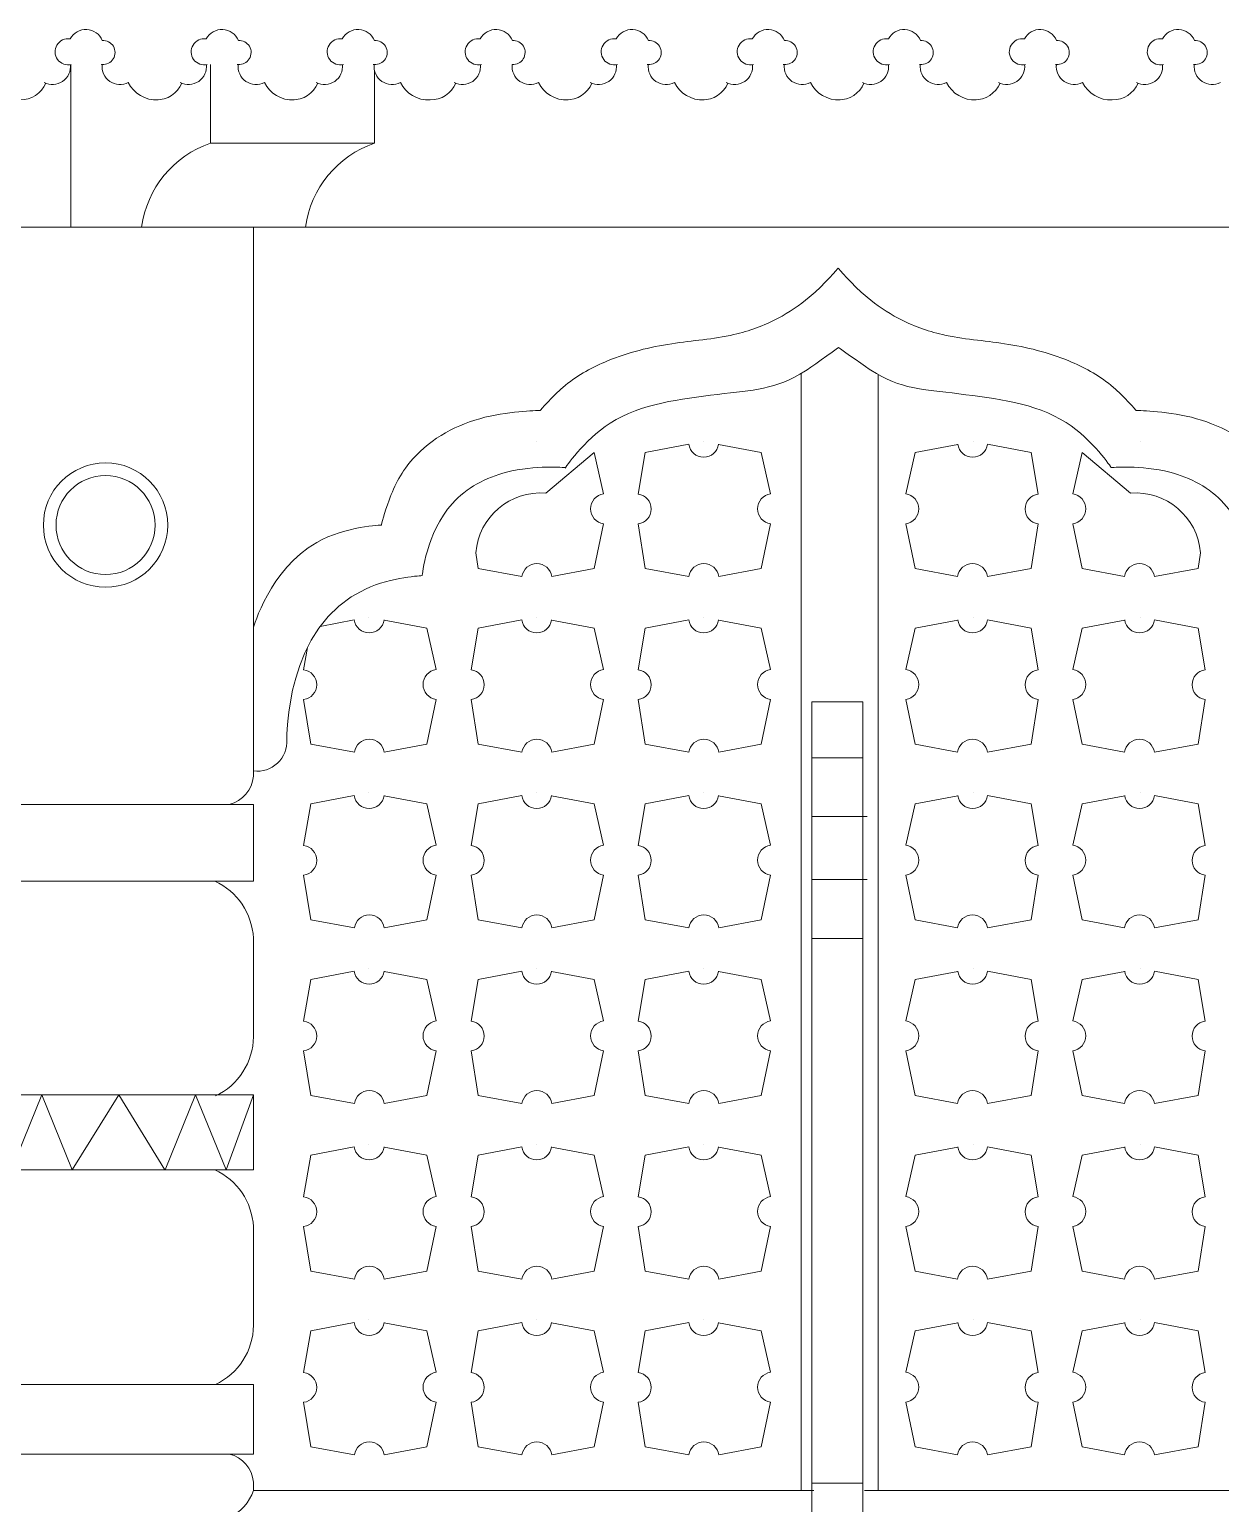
# Model space of a CAD drawing. Header units: millimetres. Extents: x 2399 to 111977, y 1313 to 59551.
# Drawn here: x 94920 to 96438, y 44659 to 46538 of the extents above; entities that cross this region are included whole.
import ezdxf

# ---------------------------------------------------------------- set-up
doc = ezdxf.new("R2010")
doc.units = ezdxf.units.MM
doc.layers.add('main line', color=7, linetype='Continuous', lineweight=13)

msp = doc.modelspace()

# ---------------------------------------------------------------- linework, layer by layer
at = {"layer": 'main line', "color": 7, "linetype": 'Continuous', "lineweight": 13}
for p, q in [((94972.1962, 46286.1347), (94972.1962, 46493.3748)), ((95150.4134, 46393.1526), (95150.4134, 46493.3748)), ((95359.3577, 46393.1526), (95359.3577, 46486.0184)), ((95359.3577, 46393.1526), (95150.4134, 46393.1526)), ((98684.6399, 46286.1347), (93216.1421, 46286.1347)), ((95205.0733, 45586.0381), (95205.0733, 46286.1347)), ((95903.103, 46099.3299), (95903.103, 44675.4817)), ((96001.5766, 46097.9035), (96001.5766, 44675.4817)), ((95565.5247, 46012.8612), (95565.6036, 46012.8461)), ((95704.5112, 45998.6578), (95759.9866, 46009.3257)), ((95778.3718, 46012.8612), (95778.4507, 46012.8461)), ((95797.9463, 46009.1051), (95852.3901, 45998.6578)), ((96102.8357, 46009.1051), (96048.3918, 45998.6578)), ((96122.4102, 46012.8612), (96122.3313, 46012.8461)), ((96196.2708, 45998.6578), (96140.7954, 46009.3257)), ((96335.2572, 46012.8612), (96335.1783, 46012.8461)), ((95577.9232, 45947.0496), (95639.5431, 45998.6578)), ((95639.5431, 45998.6578), (95651.4281, 45945.8652)), ((95704.5112, 45998.6578), (95695.4696, 45945.6453)), ((95852.3901, 45998.6578), (95864.2752, 45945.8652)), ((96048.3918, 45998.6578), (96036.5068, 45945.8652)), ((96196.2708, 45998.6578), (96205.3124, 45945.6453)), ((96261.2389, 45998.6578), (96249.3538, 45945.8652)), ((96322.8588, 45947.0496), (96261.2389, 45998.6578)), ((95651.4281, 45907.8745), (95639.5431, 45850.7789)), ((95695.4696, 45907.6546), (95704.5112, 45850.7789)), ((95864.2752, 45907.8745), (95852.3901, 45850.7789)), ((96036.5068, 45907.8745), (96048.3918, 45850.7789)), ((96205.3124, 45907.6546), (96196.2708, 45850.7789)), ((96249.3538, 45907.8745), (96261.2389, 45850.7789)), ((95488.4823, 45870.7941), (95491.6642, 45850.7789)), ((96412.2997, 45870.7941), (96409.1178, 45850.7789)), ((95491.6642, 45850.7789), (95547.3603, 45840.6103)), ((95585.3411, 45840.5862), (95639.5431, 45850.7789)), ((95704.5112, 45850.7789), (95760.2073, 45840.6103)), ((95798.1882, 45840.5862), (95852.3901, 45850.7789)), ((96102.5938, 45840.5862), (96048.3918, 45850.7789)), ((96196.2708, 45850.7789), (96140.5746, 45840.6103)), ((96315.4409, 45840.5862), (96261.2389, 45850.7789)), ((96409.1178, 45850.7789), (96353.4217, 45840.6103)), ((95290.0576, 45776.9838), (95333.5767, 45785.3526)), ((95351.9619, 45788.8881), (95352.0408, 45788.873)), ((95371.5364, 45785.1319), (95425.9803, 45774.6847)), ((95491.6642, 45774.6847), (95547.1395, 45785.3526)), ((95565.5247, 45788.8881), (95565.6036, 45788.873)), ((95585.0992, 45785.1319), (95639.5431, 45774.6847)), ((95704.5112, 45774.6847), (95759.9866, 45785.3526)), ((95778.3718, 45788.8881), (95778.4507, 45788.873)), ((95797.9463, 45785.1319), (95852.3901, 45774.6847)), ((96102.8357, 45785.1319), (96048.3918, 45774.6847)), ((96122.4102, 45788.8881), (96122.3313, 45788.873)), ((96196.2708, 45774.6847), (96140.7954, 45785.3526)), ((96315.6828, 45785.1319), (96261.2389, 45774.6847)), ((96335.2572, 45788.8881), (96335.1783, 45788.873)), ((96409.1178, 45774.6847), (96353.6425, 45785.3526)), ((95425.9803, 45774.6847), (95437.8653, 45721.8921)), ((95491.6642, 45774.6847), (95482.6225, 45721.6722)), ((95639.5431, 45774.6847), (95651.4281, 45721.8921)), ((95704.5112, 45774.6847), (95695.4696, 45721.6722)), ((95852.3901, 45774.6847), (95864.2752, 45721.8921)), ((96048.3918, 45774.6847), (96036.5068, 45721.8921)), ((96196.2708, 45774.6847), (96205.3124, 45721.6722)), ((96261.2389, 45774.6847), (96249.3538, 45721.8921)), ((96409.1178, 45774.6847), (96418.1594, 45721.6722)), ((95273.9215, 45750.1775), (95269.0597, 45721.6722)), ((95269.0597, 45683.6815), (95278.1014, 45626.8057)), ((95437.8653, 45683.9014), (95425.9803, 45626.8057)), ((95482.6225, 45683.6815), (95491.6642, 45626.8057)), ((95651.4281, 45683.9014), (95639.5431, 45626.8057)), ((95695.4696, 45683.6815), (95704.5112, 45626.8057)), ((95864.2752, 45683.9014), (95852.3901, 45626.8057)), ((95917.0447, 45681.0356), (95981.7426, 45681.0356)), ((95917.0447, 44298.6117), (95917.0447, 45681.0356)), ((95981.7426, 45681.0356), (95981.7426, 44298.6117)), ((96036.5068, 45683.9014), (96048.3918, 45626.8057)), ((96205.3124, 45683.6815), (96196.2708, 45626.8057)), ((96249.3538, 45683.9014), (96261.2389, 45626.8057)), ((96418.1594, 45683.6815), (96409.1178, 45626.8057)), ((95278.1014, 45626.8057), (95333.7975, 45616.6372)), ((95371.7783, 45616.6131), (95425.9803, 45626.8057)), ((95491.6642, 45626.8057), (95547.3603, 45616.6372)), ((95585.3411, 45616.6131), (95639.5431, 45626.8057)), ((95704.5112, 45626.8057), (95760.2073, 45616.6372)), ((95798.1882, 45616.6131), (95852.3901, 45626.8057)), ((96102.5938, 45616.6131), (96048.3918, 45626.8057)), ((96196.2708, 45626.8057), (96140.5746, 45616.6372)), ((96315.4409, 45616.6131), (96261.2389, 45626.8057)), ((96409.1178, 45626.8057), (96353.4217, 45616.6372)), ((95981.7426, 45609.6027), (95917.0447, 45609.6027)), ((95278.1014, 45550.7115), (95333.5767, 45561.3795)), ((95351.9619, 45564.915), (95352.0408, 45564.8998)), ((95371.5364, 45561.1588), (95425.9803, 45550.7115)), ((95491.6642, 45550.7115), (95547.1395, 45561.3795)), ((95565.5247, 45564.915), (95565.6036, 45564.8998)), ((95585.0992, 45561.1588), (95639.5431, 45550.7115)), ((95704.5112, 45550.7115), (95759.9866, 45561.3795)), ((95778.3718, 45564.915), (95778.4507, 45564.8998)), ((95797.9463, 45561.1588), (95852.3901, 45550.7115)), ((96102.8357, 45561.1588), (96048.3918, 45550.7115)), ((96122.4102, 45564.915), (96122.3313, 45564.8998)), ((96196.2708, 45550.7115), (96140.7954, 45561.3795)), ((96315.6828, 45561.1588), (96261.2389, 45550.7115)), ((96335.2572, 45564.915), (96335.1783, 45564.8998)), ((96409.1178, 45550.7115), (96353.6425, 45561.3795)), ((95205.0733, 45550.1337), (94861.6403, 45550.1337)), ((95205.0733, 45452.2186), (95205.0733, 45550.1337)), ((95205.0733, 45452.2186), (95205.0733, 45550.1337)), ((95278.1014, 45550.7115), (95269.0597, 45497.6991)), ((95425.9803, 45550.7115), (95437.8653, 45497.919)), ((95491.6642, 45550.7115), (95482.6225, 45497.6991)), ((95639.5431, 45550.7115), (95651.4281, 45497.919)), ((95704.5112, 45550.7115), (95695.4696, 45497.6991)), ((95852.3901, 45550.7115), (95864.2752, 45497.919)), ((96048.3918, 45550.7115), (96036.5068, 45497.919)), ((96196.2708, 45550.7115), (96205.3124, 45497.6991)), ((96261.2389, 45550.7115), (96249.3538, 45497.919)), ((96409.1178, 45550.7115), (96418.1594, 45497.6991)), ((95987.4175, 45534.62), (95917.0447, 45534.62)), ((95205.0733, 45452.2186), (94861.6403, 45452.2186)), ((95269.0597, 45459.7084), (95278.1014, 45402.8326)), ((95437.8653, 45459.9283), (95425.9803, 45402.8326)), ((95482.6225, 45459.7084), (95491.6642, 45402.8326)), ((95651.4281, 45459.9283), (95639.5431, 45402.8326)), ((95695.4696, 45459.7084), (95704.5112, 45402.8326)), ((95864.2752, 45459.9283), (95852.3901, 45402.8326)), ((95987.4175, 45454.2038), (95917.0447, 45454.2038)), ((96036.5068, 45459.9283), (96048.3918, 45402.8326)), ((96205.3124, 45459.7084), (96196.2708, 45402.8326)), ((96249.3538, 45459.9283), (96261.2389, 45402.8326)), ((96418.1594, 45459.7084), (96409.1178, 45402.8326)), ((95278.1014, 45402.8326), (95333.7975, 45392.664)), ((95371.7783, 45392.64), (95425.9803, 45402.8326)), ((95491.6642, 45402.8326), (95547.3603, 45392.664)), ((95585.3411, 45392.64), (95639.5431, 45402.8326)), ((95704.5112, 45402.8326), (95760.2073, 45392.664)), ((95798.1882, 45392.64), (95852.3901, 45402.8326)), ((96102.5938, 45392.64), (96048.3918, 45402.8326)), ((96196.2708, 45402.8326), (96140.5746, 45392.664)), ((96315.4409, 45392.64), (96261.2389, 45402.8326)), ((96409.1178, 45402.8326), (96353.4217, 45392.664)), ((95205.0733, 45253.8771), (95205.0733, 45379.672)), ((95205.0733, 45253.8771), (95205.0733, 45379.672)), ((95981.7426, 45379.2211), (95917.0447, 45379.2211)), ((95278.1014, 45326.7384), (95333.5767, 45337.4064)), ((95351.9619, 45340.9419), (95352.0408, 45340.9267)), ((95371.5364, 45337.1857), (95425.9803, 45326.7384)), ((95491.6642, 45326.7384), (95547.1395, 45337.4064)), ((95565.5247, 45340.9419), (95565.6036, 45340.9267)), ((95585.0992, 45337.1857), (95639.5431, 45326.7384)), ((95704.5112, 45326.7384), (95759.9866, 45337.4064)), ((95778.3718, 45340.9419), (95778.4507, 45340.9267)), ((95797.9463, 45337.1857), (95852.3901, 45326.7384)), ((96102.8357, 45337.1857), (96048.3918, 45326.7384)), ((96122.4102, 45340.9419), (96122.3313, 45340.9267)), ((96196.2708, 45326.7384), (96140.7954, 45337.4064)), ((96315.6828, 45337.1857), (96261.2389, 45326.7384)), ((96335.2572, 45340.9419), (96335.1783, 45340.9267)), ((96409.1178, 45326.7384), (96353.6425, 45337.4064)), ((95278.1014, 45326.7384), (95269.0597, 45273.7259)), ((95425.9803, 45326.7384), (95437.8653, 45273.9458)), ((95491.6642, 45326.7384), (95482.6225, 45273.7259)), ((95639.5431, 45326.7384), (95651.4281, 45273.9458)), ((95704.5112, 45326.7384), (95695.4696, 45273.7259)), ((95852.3901, 45326.7384), (95864.2752, 45273.9458)), ((96048.3918, 45326.7384), (96036.5068, 45273.9458)), ((96196.2708, 45326.7384), (96205.3124, 45273.7259)), ((96261.2389, 45326.7384), (96249.3538, 45273.9458)), ((96409.1178, 45326.7384), (96418.1594, 45273.7259)), ((95269.0597, 45235.7352), (95278.1014, 45178.8595)), ((95437.8653, 45235.9551), (95425.9803, 45178.8595)), ((95482.6225, 45235.7352), (95491.6642, 45178.8595)), ((95651.4281, 45235.9551), (95639.5431, 45178.8595)), ((95695.4696, 45235.7352), (95704.5112, 45178.8595)), ((95864.2752, 45235.9551), (95852.3901, 45178.8595)), ((96036.5068, 45235.9551), (96048.3918, 45178.8595)), ((96205.3124, 45235.7352), (96196.2708, 45178.8595)), ((96249.3538, 45235.9551), (96261.2389, 45178.8595)), ((96418.1594, 45235.7352), (96409.1178, 45178.8595)), ((95205.0733, 45179.9886), (94861.6403, 45179.9886)), ((94935.3979, 45179.9886), (94896.6279, 45084.3064)), ((94974.1678, 45084.3064), (94935.3979, 45179.9886)), ((95033.3568, 45179.9886), (94974.1678, 45084.3064)), ((95091.9689, 45084.3064), (95033.3568, 45179.9886)), ((95092.5457, 45084.3064), (95131.3157, 45179.9886)), ((95131.3157, 45179.9886), (95170.0857, 45084.3064)), ((95170.0857, 45084.3064), (95205.0733, 45179.9886)), ((95205.0733, 45084.3064), (95205.0733, 45179.9886)), ((95205.0733, 45084.3064), (95205.0733, 45179.9886)), ((95278.1014, 45178.8595), (95333.7975, 45168.6909)), ((95371.7783, 45168.6669), (95425.9803, 45178.8595)), ((95491.6642, 45178.8595), (95547.3603, 45168.6909)), ((95585.3411, 45168.6669), (95639.5431, 45178.8595)), ((95704.5112, 45178.8595), (95760.2073, 45168.6909)), ((95798.1882, 45168.6669), (95852.3901, 45178.8595)), ((96102.5938, 45168.6669), (96048.3918, 45178.8595)), ((96196.2708, 45178.8595), (96140.5746, 45168.6909)), ((96315.4409, 45168.6669), (96261.2389, 45178.8595)), ((96409.1178, 45178.8595), (96353.4217, 45168.6909)), ((95278.1014, 45102.7653), (95333.5767, 45113.4332)), ((95351.9619, 45116.9687), (95352.0408, 45116.9536)), ((95371.5364, 45113.2126), (95425.9803, 45102.7653)), ((95491.6642, 45102.7653), (95547.1395, 45113.4332)), ((95565.5247, 45116.9687), (95565.6036, 45116.9536)), ((95585.0992, 45113.2126), (95639.5431, 45102.7653)), ((95704.5112, 45102.7653), (95759.9866, 45113.4332)), ((95778.3718, 45116.9687), (95778.4507, 45116.9536)), ((95797.9463, 45113.2126), (95852.3901, 45102.7653)), ((96102.8357, 45113.2126), (96048.3918, 45102.7653)), ((96122.4102, 45116.9687), (96122.3313, 45116.9536)), ((96196.2708, 45102.7653), (96140.7954, 45113.4332)), ((96315.6828, 45113.2126), (96261.2389, 45102.7653)), ((96335.2572, 45116.9687), (96335.1783, 45116.9536)), ((96409.1178, 45102.7653), (96353.6425, 45113.4332)), ((95278.1014, 45102.7653), (95269.0597, 45049.7528)), ((95425.9803, 45102.7653), (95437.8653, 45049.9727)), ((95491.6642, 45102.7653), (95482.6225, 45049.7528)), ((95639.5431, 45102.7653), (95651.4281, 45049.9727)), ((95704.5112, 45102.7653), (95695.4696, 45049.7528)), ((95852.3901, 45102.7653), (95864.2752, 45049.9727)), ((96048.3918, 45102.7653), (96036.5068, 45049.9727)), ((96196.2708, 45102.7653), (96205.3124, 45049.7528)), ((96261.2389, 45102.7653), (96249.3538, 45049.9727)), ((96409.1178, 45102.7653), (96418.1594, 45049.7528)), ((95205.0733, 45084.3064), (94861.6403, 45084.3064)), ((95205.0733, 44885.9648), (95205.0733, 45011.7597)), ((95205.0733, 44885.9648), (95205.0733, 45011.7597)), ((95269.0597, 45011.7621), (95278.1014, 44954.8864)), ((95437.8653, 45011.982), (95425.9803, 44954.8864)), ((95482.6225, 45011.7621), (95491.6642, 44954.8864)), ((95651.4281, 45011.982), (95639.5431, 44954.8864)), ((95695.4696, 45011.7621), (95704.5112, 44954.8864)), ((95864.2752, 45011.982), (95852.3901, 44954.8864)), ((96036.5068, 45011.982), (96048.3918, 44954.8864)), ((96205.3124, 45011.7621), (96196.2708, 44954.8864)), ((96249.3538, 45011.982), (96261.2389, 44954.8864)), ((96418.1594, 45011.7621), (96409.1178, 44954.8864)), ((95278.1014, 44954.8864), (95333.7975, 44944.7178)), ((95371.7783, 44944.6937), (95425.9803, 44954.8864)), ((95491.6642, 44954.8864), (95547.3603, 44944.7178)), ((95585.3411, 44944.6937), (95639.5431, 44954.8864)), ((95704.5112, 44954.8864), (95760.2073, 44944.7178)), ((95798.1882, 44944.6937), (95852.3901, 44954.8864)), ((96102.5938, 44944.6937), (96048.3918, 44954.8864)), ((96196.2708, 44954.8864), (96140.5746, 44944.7178)), ((96315.4409, 44944.6937), (96261.2389, 44954.8864)), ((96409.1178, 44954.8864), (96353.4217, 44944.7178)), ((95278.1014, 44878.7922), (95269.0597, 44825.7797)), ((95278.1014, 44878.7922), (95333.5767, 44889.4601)), ((95351.9619, 44892.9956), (95352.0408, 44892.9805)), ((95371.5364, 44889.2395), (95425.9803, 44878.7922)), ((95425.9803, 44878.7922), (95437.8653, 44825.9996)), ((95491.6642, 44878.7922), (95482.6225, 44825.7797)), ((95491.6642, 44878.7922), (95547.1395, 44889.4601)), ((95565.5247, 44892.9956), (95565.6036, 44892.9805)), ((95585.0992, 44889.2395), (95639.5431, 44878.7922)), ((95639.5431, 44878.7922), (95651.4281, 44825.9996)), ((95704.5112, 44878.7922), (95695.4696, 44825.7797)), ((95704.5112, 44878.7922), (95759.9866, 44889.4601)), ((95778.3718, 44892.9956), (95778.4507, 44892.9805)), ((95797.9463, 44889.2395), (95852.3901, 44878.7922)), ((95852.3901, 44878.7922), (95864.2752, 44825.9996)), ((96048.3918, 44878.7922), (96036.5068, 44825.9996)), ((96102.8357, 44889.2395), (96048.3918, 44878.7922)), ((96122.4102, 44892.9956), (96122.3313, 44892.9805)), ((96196.2708, 44878.7922), (96140.7954, 44889.4601)), ((96196.2708, 44878.7922), (96205.3124, 44825.7797)), ((96261.2389, 44878.7922), (96249.3538, 44825.9996)), ((96315.6828, 44889.2395), (96261.2389, 44878.7922)), ((96335.2572, 44892.9956), (96335.1783, 44892.9805)), ((96409.1178, 44878.7922), (96353.6425, 44889.4601)), ((96409.1178, 44878.7922), (96418.1594, 44825.7797)), ((95205.0733, 44810.3942), (94861.6403, 44810.3942)), ((95205.0733, 44721.7209), (95205.0733, 44810.3942)), ((95205.0733, 44721.7209), (95205.0733, 44810.3942)), ((95269.0597, 44787.789), (95278.1014, 44730.9133)), ((95437.8653, 44788.0089), (95425.9803, 44730.9133)), ((95482.6225, 44787.789), (95491.6642, 44730.9133)), ((95651.4281, 44788.0089), (95639.5431, 44730.9133)), ((95695.4696, 44787.789), (95704.5112, 44730.9133)), ((95864.2752, 44788.0089), (95852.3901, 44730.9133)), ((96036.5068, 44788.0089), (96048.3918, 44730.9133)), ((96205.3124, 44787.789), (96196.2708, 44730.9133)), ((96249.3538, 44788.0089), (96261.2389, 44730.9133)), ((96418.1594, 44787.789), (96409.1178, 44730.9133)), ((95278.1014, 44730.9133), (95333.7975, 44720.7447)), ((95371.7783, 44720.7206), (95425.9803, 44730.9133)), ((95491.6642, 44730.9133), (95547.3603, 44720.7447)), ((95585.3411, 44720.7206), (95639.5431, 44730.9133)), ((95704.5112, 44730.9133), (95760.2073, 44720.7447)), ((95798.1882, 44720.7206), (95852.3901, 44730.9133)), ((96102.5938, 44720.7206), (96048.3918, 44730.9133)), ((96196.2708, 44730.9133), (96140.5746, 44720.7447)), ((96315.4409, 44720.7206), (96261.2389, 44730.9133)), ((96409.1178, 44730.9133), (96353.4217, 44720.7447)), ((95205.0733, 44721.7209), (94861.6403, 44721.7209)), ((95205.0733, 44675.4817), (95205.0733, 44685.8165)), ((95919.3861, 44675.4817), (95205.0733, 44675.4817)), ((95981.7426, 44684.5487), (95917.0447, 44684.5487)), ((96695.7087, 44675.4817), (95984.084, 44675.4817))]:
    msp.add_line(p, q, dxfattribs=at)
at = {"layer": 'main line', "color": 7, "linetype": 'Continuous', "lineweight": 13, "flags": 128}
for points in [[(94972.8748, 46493.3748, -1.219803903), (94971.4444, 46526.0567, -0.63216014), (95012.4084, 46524.0585, -1.067465283), (95012.1737, 46493.3748, 0.60309642), (95045.5654, 46470.6086)], [(94972.8748, 46493.3748, -1.219803903), (94971.4444, 46526.0567, -0.63216014), (95012.4084, 46524.0585, -1.067465283), (95012.1737, 46493.3748, 0.60309642), (95045.5654, 46470.6086)], [(94972.8748, 46493.3748, -1.219803903), (94971.4444, 46526.0567, -0.63216014), (95012.4084, 46524.0585, -1.067465283), (95012.1737, 46493.3748, 0.60309642), (95045.5654, 46470.6086)], [(94972.8748, 46493.3748, -1.219803903), (94971.4444, 46526.0567, -0.63216014), (95012.4084, 46524.0585, -1.067465283), (95012.1737, 46493.3748, 0.60309642), (95045.5654, 46470.6086)], [(94972.8748, 46493.3748, -1.219803903), (94971.4444, 46526.0567, -0.63216014), (95012.4084, 46524.0585, -1.067465283), (95012.1737, 46493.3748, 0.60309642), (95045.5654, 46470.6086)], [(94972.8748, 46493.3748, -1.219803903), (94971.4444, 46526.0567, -0.63216014), (95012.4084, 46524.0585, -1.067465283), (95012.1737, 46493.3748, 0.60309642), (95045.5654, 46470.6086)], [(95146.2868, 46493.3748, -1.219803903), (95144.8564, 46526.0567, -0.63216014), (95185.8204, 46524.0585, -1.067465283), (95185.5856, 46493.3748, 0.60309642), (95218.9774, 46470.6086)], [(95146.2868, 46493.3748, -1.219803903), (95144.8564, 46526.0567, -0.63216014), (95185.8204, 46524.0585, -1.067465283), (95185.5856, 46493.3748, 0.60309642), (95218.9774, 46470.6086)], [(95146.2868, 46493.3748, -1.219803903), (95144.8564, 46526.0567, -0.63216014), (95185.8204, 46524.0585, -1.067465283), (95185.5856, 46493.3748, 0.60309642), (95218.9774, 46470.6086)], [(95146.2868, 46493.3748, -1.219803903), (95144.8564, 46526.0567, -0.63216014), (95185.8204, 46524.0585, -1.067465283), (95185.5856, 46493.3748, 0.60309642), (95218.9774, 46470.6086)], [(95146.2868, 46493.3748, -1.219803903), (95144.8564, 46526.0567, -0.63216014), (95185.8204, 46524.0585, -1.067465283), (95185.5856, 46493.3748, 0.60309642), (95218.9774, 46470.6086)], [(95146.2868, 46493.3748, -1.219803903), (95144.8564, 46526.0567, -0.63216014), (95185.8204, 46524.0585, -1.067465283), (95185.5856, 46493.3748, 0.60309642), (95218.9774, 46470.6086)], [(95319.6988, 46493.3748, -1.219803903), (95318.2683, 46526.0567, -0.63216014), (95359.2323, 46524.0585, -1.067465283), (95358.9976, 46493.3748, 0.60309642), (95392.3894, 46470.6086)], [(95319.6988, 46493.3748, -1.219803903), (95318.2683, 46526.0567, -0.63216014), (95359.2323, 46524.0585, -1.067465283), (95358.9976, 46493.3748, 0.60309642), (95392.3894, 46470.6086)], [(95319.6988, 46493.3748, -1.219803903), (95318.2683, 46526.0567, -0.63216014), (95359.2323, 46524.0585, -1.067465283), (95358.9976, 46493.3748, 0.60309642), (95392.3894, 46470.6086)], [(95319.6988, 46493.3748, -1.219803903), (95318.2683, 46526.0567, -0.63216014), (95359.2323, 46524.0585, -1.067465283), (95358.9976, 46493.3748, 0.60309642), (95392.3894, 46470.6086)], [(95319.6988, 46493.3748, -1.219803903), (95318.2683, 46526.0567, -0.63216014), (95359.2323, 46524.0585, -1.067465283), (95358.9976, 46493.3748, 0.60309642), (95392.3894, 46470.6086)], [(95319.6988, 46493.3748, -1.219803903), (95318.2683, 46526.0567, -0.63216014), (95359.2323, 46524.0585, -1.067465283), (95358.9976, 46493.3748, 0.60309642), (95392.3894, 46470.6086)], [(95495.5655, 46493.3748, -1.219803903), (95494.135, 46526.0567, -0.63216014), (95535.099, 46524.0585, -1.067465283), (95534.8643, 46493.3748, 0.60309642), (95568.256, 46470.6086)], [(95495.5655, 46493.3748, -1.219803903), (95494.135, 46526.0567, -0.63216014), (95535.099, 46524.0585, -1.067465283), (95534.8643, 46493.3748, 0.60309642), (95568.256, 46470.6086)], [(95495.5655, 46493.3748, -1.219803903), (95494.135, 46526.0567, -0.63216014), (95535.099, 46524.0585, -1.067465283), (95534.8643, 46493.3748, 0.60309642), (95568.256, 46470.6086)], [(95495.5655, 46493.3748, -1.219803903), (95494.135, 46526.0567, -0.63216014), (95535.099, 46524.0585, -1.067465283), (95534.8643, 46493.3748, 0.60309642), (95568.256, 46470.6086)], [(95495.5655, 46493.3748, -1.219803903), (95494.135, 46526.0567, -0.63216014), (95535.099, 46524.0585, -1.067465283), (95534.8643, 46493.3748, 0.60309642), (95568.256, 46470.6086)], [(95495.5655, 46493.3748, -1.219803903), (95494.135, 46526.0567, -0.63216014), (95535.099, 46524.0585, -1.067465283), (95534.8643, 46493.3748, 0.60309642), (95568.256, 46470.6086)], [(95668.9774, 46493.3748, -1.219803903), (95667.547, 46526.0567, -0.63216014), (95708.511, 46524.0585, -1.067465283), (95708.2762, 46493.3748, 0.60309642), (95741.668, 46470.6086)], [(95668.9774, 46493.3748, -1.219803903), (95667.547, 46526.0567, -0.63216014), (95708.511, 46524.0585, -1.067465283), (95708.2762, 46493.3748, 0.60309642), (95741.668, 46470.6086)], [(95668.9774, 46493.3748, -1.219803903), (95667.547, 46526.0567, -0.63216014), (95708.511, 46524.0585, -1.067465283), (95708.2762, 46493.3748, 0.60309642), (95741.668, 46470.6086)], [(95668.9774, 46493.3748, -1.219803903), (95667.547, 46526.0567, -0.63216014), (95708.511, 46524.0585, -1.067465283), (95708.2762, 46493.3748, 0.60309642), (95741.668, 46470.6086)], [(95668.9774, 46493.3748, -1.219803903), (95667.547, 46526.0567, -0.63216014), (95708.511, 46524.0585, -1.067465283), (95708.2762, 46493.3748, 0.60309642), (95741.668, 46470.6086)], [(95668.9774, 46493.3748, -1.219803903), (95667.547, 46526.0567, -0.63216014), (95708.511, 46524.0585, -1.067465283), (95708.2762, 46493.3748, 0.60309642), (95741.668, 46470.6086)], [(95842.3894, 46493.3748, -1.219803903), (95840.9589, 46526.0567, -0.63216014), (95881.923, 46524.0585, -1.067465283), (95881.6882, 46493.3748, 0.60309642), (95915.08, 46470.6086)], [(95842.3894, 46493.3748, -1.219803903), (95840.9589, 46526.0567, -0.63216014), (95881.923, 46524.0585, -1.067465283), (95881.6882, 46493.3748, 0.60309642), (95915.08, 46470.6086)], [(95842.3894, 46493.3748, -1.219803903), (95840.9589, 46526.0567, -0.63216014), (95881.923, 46524.0585, -1.067465283), (95881.6882, 46493.3748, 0.60309642), (95915.08, 46470.6086)], [(95842.3894, 46493.3748, -1.219803903), (95840.9589, 46526.0567, -0.63216014), (95881.923, 46524.0585, -1.067465283), (95881.6882, 46493.3748, 0.60309642), (95915.08, 46470.6086)], [(95842.3894, 46493.3748, -1.219803903), (95840.9589, 46526.0567, -0.63216014), (95881.923, 46524.0585, -1.067465283), (95881.6882, 46493.3748, 0.60309642), (95915.08, 46470.6086)], [(95842.3894, 46493.3748, -1.219803903), (95840.9589, 46526.0567, -0.63216014), (95881.923, 46524.0585, -1.067465283), (95881.6882, 46493.3748, 0.60309642), (95915.08, 46470.6086)], [(96015.8014, 46493.3748, -1.219803903), (96014.3709, 46526.0567, -0.63216014), (96055.3349, 46524.0585, -1.067465283), (96055.1002, 46493.3748, 0.60309642), (96088.4919, 46470.6086)], [(96015.8014, 46493.3748, -1.219803903), (96014.3709, 46526.0567, -0.63216014), (96055.3349, 46524.0585, -1.067465283), (96055.1002, 46493.3748, 0.60309642), (96088.4919, 46470.6086)], [(96015.8014, 46493.3748, -1.219803903), (96014.3709, 46526.0567, -0.63216014), (96055.3349, 46524.0585, -1.067465283), (96055.1002, 46493.3748, 0.60309642), (96088.4919, 46470.6086)], [(96015.8014, 46493.3748, -1.219803903), (96014.3709, 46526.0567, -0.63216014), (96055.3349, 46524.0585, -1.067465283), (96055.1002, 46493.3748, 0.60309642), (96088.4919, 46470.6086)], [(96015.8014, 46493.3748, -1.219803903), (96014.3709, 46526.0567, -0.63216014), (96055.3349, 46524.0585, -1.067465283), (96055.1002, 46493.3748, 0.60309642), (96088.4919, 46470.6086)], [(96015.8014, 46493.3748, -1.219803903), (96014.3709, 46526.0567, -0.63216014), (96055.3349, 46524.0585, -1.067465283), (96055.1002, 46493.3748, 0.60309642), (96088.4919, 46470.6086)], [(96189.2133, 46493.3748, -1.219803903), (96187.7829, 46526.0567, -0.63216014), (96228.7469, 46524.0585, -1.067465283), (96228.5121, 46493.3748, 0.60309642), (96261.9039, 46470.6086)], [(96189.2133, 46493.3748, -1.219803903), (96187.7829, 46526.0567, -0.63216014), (96228.7469, 46524.0585, -1.067465283), (96228.5121, 46493.3748, 0.60309642), (96261.9039, 46470.6086)], [(96189.2133, 46493.3748, -1.219803903), (96187.7829, 46526.0567, -0.63216014), (96228.7469, 46524.0585, -1.067465283), (96228.5121, 46493.3748, 0.60309642), (96261.9039, 46470.6086)], [(96189.2133, 46493.3748, -1.219803903), (96187.7829, 46526.0567, -0.63216014), (96228.7469, 46524.0585, -1.067465283), (96228.5121, 46493.3748, 0.60309642), (96261.9039, 46470.6086)], [(96189.2133, 46493.3748, -1.219803903), (96187.7829, 46526.0567, -0.63216014), (96228.7469, 46524.0585, -1.067465283), (96228.5121, 46493.3748, 0.60309642), (96261.9039, 46470.6086)], [(96189.2133, 46493.3748, -1.219803903), (96187.7829, 46526.0567, -0.63216014), (96228.7469, 46524.0585, -1.067465283), (96228.5121, 46493.3748, 0.60309642), (96261.9039, 46470.6086)], [(96365.08, 46493.3748, -1.219803903), (96363.6496, 46526.0567, -0.63216014), (96404.6136, 46524.0585, -1.067465283), (96404.3788, 46493.3748, 0.60309642), (96437.7706, 46470.6086)], [(96365.08, 46493.3748, -1.219803903), (96363.6496, 46526.0567, -0.63216014), (96404.6136, 46524.0585, -1.067465283), (96404.3788, 46493.3748, 0.60309642), (96437.7706, 46470.6086)], [(96365.08, 46493.3748, -1.219803903), (96363.6496, 46526.0567, -0.63216014), (96404.6136, 46524.0585, -1.067465283), (96404.3788, 46493.3748, 0.60309642), (96437.7706, 46470.6086)], [(96365.08, 46493.3748, -1.219803903), (96363.6496, 46526.0567, -0.63216014), (96404.6136, 46524.0585, -1.067465283), (96404.3788, 46493.3748, 0.60309642), (96437.7706, 46470.6086)], [(96365.08, 46493.3748, -1.219803903), (96363.6496, 46526.0567, -0.63216014), (96404.6136, 46524.0585, -1.067465283), (96404.3788, 46493.3748, 0.60309642), (96437.7706, 46470.6086)], [(96365.08, 46493.3748, -1.219803903), (96363.6496, 46526.0567, -0.63216014), (96404.6136, 46524.0585, -1.067465283), (96404.3788, 46493.3748, 0.60309642), (96437.7706, 46470.6086)], [(94971.6771, 46493.3748, -0.60309642), (94938.2854, 46470.6086)], [(94971.6771, 46493.3748, -0.60309642), (94938.2854, 46470.6086)], [(94971.6771, 46493.3748, -0.60309642), (94938.2854, 46470.6086)], [(94971.6771, 46493.3748, -0.60309642), (94938.2854, 46470.6086)], [(94971.6771, 46493.3748, -0.60309642), (94938.2854, 46470.6086)], [(94971.6771, 46493.3748, -0.60309642), (94938.2854, 46470.6086)], [(95010.9759, 46493.3748, 0.017938026), (95012.1473, 46493.131)], [(95010.9759, 46493.3748, 0.017938026), (95012.1473, 46493.131)], [(95010.9759, 46493.3748, 0.017938026), (95012.1473, 46493.131)], [(95010.9759, 46493.3748, 0.017938026), (95012.1473, 46493.131)], [(95010.9759, 46493.3748, 0.017938026), (95012.1473, 46493.131)], [(95010.9759, 46493.3748, 0.017938026), (95012.1473, 46493.131)], [(95145.0891, 46493.3748, -0.60309642), (95111.6973, 46470.6086)], [(95145.0891, 46493.3748, -0.60309642), (95111.6973, 46470.6086)], [(95145.0891, 46493.3748, -0.60309642), (95111.6973, 46470.6086)], [(95145.0891, 46493.3748, -0.60309642), (95111.6973, 46470.6086)], [(95145.0891, 46493.3748, -0.60309642), (95111.6973, 46470.6086)], [(95145.0891, 46493.3748, -0.60309642), (95111.6973, 46470.6086)], [(95184.3879, 46493.3748, 0.017938026), (95185.5593, 46493.131)], [(95184.3879, 46493.3748, 0.017938026), (95185.5593, 46493.131)], [(95184.3879, 46493.3748, 0.017938026), (95185.5593, 46493.131)], [(95184.3879, 46493.3748, 0.017938026), (95185.5593, 46493.131)], [(95184.3879, 46493.3748, 0.017938026), (95185.5593, 46493.131)], [(95184.3879, 46493.3748, 0.017938026), (95185.5593, 46493.131)], [(95318.5011, 46493.3748, -0.60309642), (95285.1093, 46470.6086)], [(95318.5011, 46493.3748, -0.60309642), (95285.1093, 46470.6086)], [(95318.5011, 46493.3748, -0.60309642), (95285.1093, 46470.6086)], [(95318.5011, 46493.3748, -0.60309642), (95285.1093, 46470.6086)], [(95318.5011, 46493.3748, -0.60309642), (95285.1093, 46470.6086)], [(95318.5011, 46493.3748, -0.60309642), (95285.1093, 46470.6086)], [(95357.7999, 46493.3748, 0.017938026), (95358.9712, 46493.131)], [(95357.7999, 46493.3748, 0.017938026), (95358.9712, 46493.131)], [(95357.7999, 46493.3748, 0.017938026), (95358.9712, 46493.131)], [(95357.7999, 46493.3748, 0.017938026), (95358.9712, 46493.131)], [(95357.7999, 46493.3748, 0.017938026), (95358.9712, 46493.131)], [(95357.7999, 46493.3748, 0.017938026), (95358.9712, 46493.131)], [(95494.3678, 46493.3748, -0.60309642), (95460.976, 46470.6086)], [(95494.3678, 46493.3748, -0.60309642), (95460.976, 46470.6086)], [(95494.3678, 46493.3748, -0.60309642), (95460.976, 46470.6086)], [(95494.3678, 46493.3748, -0.60309642), (95460.976, 46470.6086)], [(95494.3678, 46493.3748, -0.60309642), (95460.976, 46470.6086)], [(95494.3678, 46493.3748, -0.60309642), (95460.976, 46470.6086)], [(95667.7797, 46493.3748, -0.60309642), (95634.388, 46470.6086)], [(95667.7797, 46493.3748, -0.60309642), (95634.388, 46470.6086)], [(95667.7797, 46493.3748, -0.60309642), (95634.388, 46470.6086)], [(95667.7797, 46493.3748, -0.60309642), (95634.388, 46470.6086)], [(95667.7797, 46493.3748, -0.60309642), (95634.388, 46470.6086)], [(95667.7797, 46493.3748, -0.60309642), (95634.388, 46470.6086)], [(95707.0785, 46493.3748, 0.017938026), (95708.2499, 46493.131)], [(95707.0785, 46493.3748, 0.017938026), (95708.2499, 46493.131)], [(95707.0785, 46493.3748, 0.017938026), (95708.2499, 46493.131)], [(95707.0785, 46493.3748, 0.017938026), (95708.2499, 46493.131)], [(95707.0785, 46493.3748, 0.017938026), (95708.2499, 46493.131)], [(95707.0785, 46493.3748, 0.017938026), (95708.2499, 46493.131)], [(95841.1917, 46493.3748, -0.60309642), (95807.7999, 46470.6086)], [(95841.1917, 46493.3748, -0.60309642), (95807.7999, 46470.6086)], [(95841.1917, 46493.3748, -0.60309642), (95807.7999, 46470.6086)], [(95841.1917, 46493.3748, -0.60309642), (95807.7999, 46470.6086)], [(95841.1917, 46493.3748, -0.60309642), (95807.7999, 46470.6086)], [(95841.1917, 46493.3748, -0.60309642), (95807.7999, 46470.6086)], [(95880.4905, 46493.3748, 0.017938026), (95881.6619, 46493.131)], [(95880.4905, 46493.3748, 0.017938026), (95881.6619, 46493.131)], [(95880.4905, 46493.3748, 0.017938026), (95881.6619, 46493.131)], [(95880.4905, 46493.3748, 0.017938026), (95881.6619, 46493.131)], [(95880.4905, 46493.3748, 0.017938026), (95881.6619, 46493.131)], [(95880.4905, 46493.3748, 0.017938026), (95881.6619, 46493.131)], [(96014.6037, 46493.3748, -0.60309642), (95981.2119, 46470.6086)], [(96014.6037, 46493.3748, -0.60309642), (95981.2119, 46470.6086)], [(96014.6037, 46493.3748, -0.60309642), (95981.2119, 46470.6086)], [(96014.6037, 46493.3748, -0.60309642), (95981.2119, 46470.6086)], [(96014.6037, 46493.3748, -0.60309642), (95981.2119, 46470.6086)], [(96014.6037, 46493.3748, -0.60309642), (95981.2119, 46470.6086)], [(96053.9025, 46493.3748, 0.017938026), (96055.0738, 46493.131)], [(96053.9025, 46493.3748, 0.017938026), (96055.0738, 46493.131)], [(96053.9025, 46493.3748, 0.017938026), (96055.0738, 46493.131)], [(96053.9025, 46493.3748, 0.017938026), (96055.0738, 46493.131)], [(96053.9025, 46493.3748, 0.017938026), (96055.0738, 46493.131)], [(96053.9025, 46493.3748, 0.017938026), (96055.0738, 46493.131)], [(96188.0156, 46493.3748, -0.60309642), (96154.6239, 46470.6086)], [(96188.0156, 46493.3748, -0.60309642), (96154.6239, 46470.6086)], [(96188.0156, 46493.3748, -0.60309642), (96154.6239, 46470.6086)], [(96188.0156, 46493.3748, -0.60309642), (96154.6239, 46470.6086)], [(96188.0156, 46493.3748, -0.60309642), (96154.6239, 46470.6086)], [(96188.0156, 46493.3748, -0.60309642), (96154.6239, 46470.6086)], [(96227.3144, 46493.3748, 0.017938026), (96228.4858, 46493.131)], [(96227.3144, 46493.3748, 0.017938026), (96228.4858, 46493.131)], [(96227.3144, 46493.3748, 0.017938026), (96228.4858, 46493.131)], [(96227.3144, 46493.3748, 0.017938026), (96228.4858, 46493.131)], [(96227.3144, 46493.3748, 0.017938026), (96228.4858, 46493.131)], [(96227.3144, 46493.3748, 0.017938026), (96228.4858, 46493.131)], [(96363.8823, 46493.3748, -0.60309642), (96330.4906, 46470.6086)], [(96363.8823, 46493.3748, -0.60309642), (96330.4906, 46470.6086)], [(96363.8823, 46493.3748, -0.60309642), (96330.4906, 46470.6086)], [(96363.8823, 46493.3748, -0.60309642), (96330.4906, 46470.6086)], [(96363.8823, 46493.3748, -0.60309642), (96330.4906, 46470.6086)], [(96363.8823, 46493.3748, -0.60309642), (96330.4906, 46470.6086)], [(96403.1811, 46493.3748, 0.017938026), (96404.3525, 46493.131)], [(96403.1811, 46493.3748, 0.017938026), (96404.3525, 46493.131)], [(96403.1811, 46493.3748, 0.017938026), (96404.3525, 46493.131)], [(96403.1811, 46493.3748, 0.017938026), (96404.3525, 46493.131)], [(96403.1811, 46493.3748, 0.017938026), (96404.3525, 46493.131)], [(96403.1811, 46493.3748, 0.017938026), (96404.3525, 46493.131)], [(94940.3998, 46469.6237, -0.304535594), (94907.6264, 46448.2651)], [(94940.3998, 46469.6237, -0.304535594), (94907.6264, 46448.2651)], [(94940.3998, 46469.6237, -0.304535594), (94907.6264, 46448.2651)], [(94940.3998, 46469.6237, -0.304535594), (94907.6264, 46448.2651)], [(94940.3998, 46469.6237, -0.304535594), (94907.6264, 46448.2651)], [(94940.3998, 46469.6237, -0.304535594), (94907.6264, 46448.2651)], [(95083.4931, 46448.2651, -0.304535594), (95045.5654, 46470.6086)], [(95083.4931, 46448.2651, -0.304535594), (95045.5654, 46470.6086)], [(95083.4931, 46448.2651, -0.304535594), (95045.5654, 46470.6086)], [(95083.4931, 46448.2651, -0.304535594), (95045.5654, 46470.6086)], [(95083.4931, 46448.2651, -0.304535594), (95045.5654, 46470.6086)], [(95083.4931, 46448.2651, -0.304535594), (95045.5654, 46470.6086)], [(95113.8117, 46469.6237, -0.304535594), (95081.0384, 46448.2651)], [(95113.8117, 46469.6237, -0.304535594), (95081.0384, 46448.2651)], [(95113.8117, 46469.6237, -0.304535594), (95081.0384, 46448.2651)], [(95113.8117, 46469.6237, -0.304535594), (95081.0384, 46448.2651)], [(95113.8117, 46469.6237, -0.304535594), (95081.0384, 46448.2651)], [(95113.8117, 46469.6237, -0.304535594), (95081.0384, 46448.2651)], [(95256.9051, 46448.2651, -0.304535594), (95218.9774, 46470.6086)], [(95256.9051, 46448.2651, -0.304535594), (95218.9774, 46470.6086)], [(95256.9051, 46448.2651, -0.304535594), (95218.9774, 46470.6086)], [(95256.9051, 46448.2651, -0.304535594), (95218.9774, 46470.6086)], [(95256.9051, 46448.2651, -0.304535594), (95218.9774, 46470.6086)], [(95256.9051, 46448.2651, -0.304535594), (95218.9774, 46470.6086)], [(95287.2237, 46469.6237, -0.304535594), (95254.4503, 46448.2651)], [(95287.2237, 46469.6237, -0.304535594), (95254.4503, 46448.2651)], [(95287.2237, 46469.6237, -0.304535594), (95254.4503, 46448.2651)], [(95287.2237, 46469.6237, -0.304535594), (95254.4503, 46448.2651)], [(95287.2237, 46469.6237, -0.304535594), (95254.4503, 46448.2651)], [(95287.2237, 46469.6237, -0.304535594), (95254.4503, 46448.2651)], [(95430.317, 46448.2651, -0.304535594), (95392.3894, 46470.6086)], [(95430.317, 46448.2651, -0.304535594), (95392.3894, 46470.6086)], [(95430.317, 46448.2651, -0.304535594), (95392.3894, 46470.6086)], [(95430.317, 46448.2651, -0.304535594), (95392.3894, 46470.6086)], [(95430.317, 46448.2651, -0.304535594), (95392.3894, 46470.6086)], [(95430.317, 46448.2651, -0.304535594), (95392.3894, 46470.6086)], [(95463.0904, 46469.6237, -0.304535594), (95430.317, 46448.2651)], [(95463.0904, 46469.6237, -0.304535594), (95430.317, 46448.2651)], [(95463.0904, 46469.6237, -0.304535594), (95430.317, 46448.2651)], [(95463.0904, 46469.6237, -0.304535594), (95430.317, 46448.2651)], [(95463.0904, 46469.6237, -0.304535594), (95430.317, 46448.2651)], [(95463.0904, 46469.6237, -0.304535594), (95430.317, 46448.2651)], [(95606.1837, 46448.2651, -0.304535594), (95568.256, 46470.6086)], [(95606.1837, 46448.2651, -0.304535594), (95568.256, 46470.6086)], [(95606.1837, 46448.2651, -0.304535594), (95568.256, 46470.6086)], [(95606.1837, 46448.2651, -0.304535594), (95568.256, 46470.6086)], [(95606.1837, 46448.2651, -0.304535594), (95568.256, 46470.6086)], [(95606.1837, 46448.2651, -0.304535594), (95568.256, 46470.6086)], [(95636.5024, 46469.6237, -0.304535594), (95603.729, 46448.2651)], [(95636.5024, 46469.6237, -0.304535594), (95603.729, 46448.2651)], [(95636.5024, 46469.6237, -0.304535594), (95603.729, 46448.2651)], [(95636.5024, 46469.6237, -0.304535594), (95603.729, 46448.2651)], [(95636.5024, 46469.6237, -0.304535594), (95603.729, 46448.2651)], [(95636.5024, 46469.6237, -0.304535594), (95603.729, 46448.2651)], [(95779.5957, 46448.2651, -0.304535594), (95741.668, 46470.6086)], [(95779.5957, 46448.2651, -0.304535594), (95741.668, 46470.6086)], [(95779.5957, 46448.2651, -0.304535594), (95741.668, 46470.6086)], [(95779.5957, 46448.2651, -0.304535594), (95741.668, 46470.6086)], [(95779.5957, 46448.2651, -0.304535594), (95741.668, 46470.6086)], [(95779.5957, 46448.2651, -0.304535594), (95741.668, 46470.6086)], [(95809.9143, 46469.6237, -0.304535594), (95777.141, 46448.2651)], [(95809.9143, 46469.6237, -0.304535594), (95777.141, 46448.2651)], [(95809.9143, 46469.6237, -0.304535594), (95777.141, 46448.2651)], [(95809.9143, 46469.6237, -0.304535594), (95777.141, 46448.2651)], [(95809.9143, 46469.6237, -0.304535594), (95777.141, 46448.2651)], [(95809.9143, 46469.6237, -0.304535594), (95777.141, 46448.2651)], [(95953.0077, 46448.2651, -0.304535594), (95915.08, 46470.6086)], [(95953.0077, 46448.2651, -0.304535594), (95915.08, 46470.6086)], [(95953.0077, 46448.2651, -0.304535594), (95915.08, 46470.6086)], [(95953.0077, 46448.2651, -0.304535594), (95915.08, 46470.6086)], [(95953.0077, 46448.2651, -0.304535594), (95915.08, 46470.6086)], [(95953.0077, 46448.2651, -0.304535594), (95915.08, 46470.6086)], [(95983.3263, 46469.6237, -0.304535594), (95950.5529, 46448.2651)], [(95983.3263, 46469.6237, -0.304535594), (95950.5529, 46448.2651)], [(95983.3263, 46469.6237, -0.304535594), (95950.5529, 46448.2651)], [(95983.3263, 46469.6237, -0.304535594), (95950.5529, 46448.2651)], [(95983.3263, 46469.6237, -0.304535594), (95950.5529, 46448.2651)], [(95983.3263, 46469.6237, -0.304535594), (95950.5529, 46448.2651)], [(96126.4196, 46448.2651, -0.304535594), (96088.4919, 46470.6086)], [(96126.4196, 46448.2651, -0.304535594), (96088.4919, 46470.6086)], [(96126.4196, 46448.2651, -0.304535594), (96088.4919, 46470.6086)], [(96126.4196, 46448.2651, -0.304535594), (96088.4919, 46470.6086)], [(96126.4196, 46448.2651, -0.304535594), (96088.4919, 46470.6086)], [(96126.4196, 46448.2651, -0.304535594), (96088.4919, 46470.6086)], [(96156.7383, 46469.6237, -0.304535594), (96123.9649, 46448.2651)], [(96156.7383, 46469.6237, -0.304535594), (96123.9649, 46448.2651)], [(96156.7383, 46469.6237, -0.304535594), (96123.9649, 46448.2651)], [(96156.7383, 46469.6237, -0.304535594), (96123.9649, 46448.2651)], [(96156.7383, 46469.6237, -0.304535594), (96123.9649, 46448.2651)], [(96156.7383, 46469.6237, -0.304535594), (96123.9649, 46448.2651)], [(96299.8316, 46448.2651, -0.304535594), (96261.9039, 46470.6086)], [(96299.8316, 46448.2651, -0.304535594), (96261.9039, 46470.6086)], [(96299.8316, 46448.2651, -0.304535594), (96261.9039, 46470.6086)], [(96299.8316, 46448.2651, -0.304535594), (96261.9039, 46470.6086)], [(96299.8316, 46448.2651, -0.304535594), (96261.9039, 46470.6086)], [(96299.8316, 46448.2651, -0.304535594), (96261.9039, 46470.6086)], [(96332.605, 46469.6237, -0.304535594), (96299.8316, 46448.2651)], [(96332.605, 46469.6237, -0.304535594), (96299.8316, 46448.2651)], [(96332.605, 46469.6237, -0.304535594), (96299.8316, 46448.2651)], [(96332.605, 46469.6237, -0.304535594), (96299.8316, 46448.2651)], [(96332.605, 46469.6237, -0.304535594), (96299.8316, 46448.2651)], [(96332.605, 46469.6237, -0.304535594), (96299.8316, 46448.2651)]]:
    msp.add_lwpolyline(points, format="xyb", dxfattribs=at)
at = {"layer": 'main line', "color": 7, "linetype": 'Continuous', "lineweight": 13}
for radius in [79.3031, 63.1589]:
    msp.add_circle((95016.5624, 45906.2325), radius, dxfattribs=at)
for centre, radius, start, end in [((95193.289, 46268.2049), 132.0994, 108.9395644, 172.1991711), ((95402.2333, 46268.2049), 132.0994, 108.9395644, 172.1991711), ((95778.9819, 46011.8838), 19.1668, 187.6696103, 352.3303897), ((96121.8, 46011.8838), 19.1668, 187.6696103, 352.3303897), ((95571.6216, 45863.86), 83.428, 85.6681155, 175.2323398), ((95653.9862, 45926.8699), 19.1668, 97.6696103, 262.3303897), ((95692.9116, 45926.65), 19.1668, 277.6696103, 82.3303897), ((95866.8332, 45926.8699), 19.1668, 97.6696103, 262.3303897), ((96033.9488, 45926.8699), 19.1668, 277.6696103, 82.3303897), ((96207.8704, 45926.65), 19.1668, 97.6696103, 262.3303897), ((96246.7958, 45926.8699), 19.1668, 277.6696103, 82.3303897), ((96329.1604, 45863.86), 83.428, 4.7676602, 94.3318845), ((95566.3548, 45837.9621), 19.1668, 7.6696103, 172.3303897), ((95779.2018, 45837.9621), 19.1668, 7.6696103, 172.3303897), ((96121.5801, 45837.9621), 19.1668, 7.6696103, 172.3303897), ((96334.4272, 45837.9621), 19.1668, 7.6696103, 172.3303897), ((95352.5721, 45787.9106), 19.1668, 187.6696103, 352.3303897), ((95566.1349, 45787.9106), 19.1668, 187.6696103, 352.3303897), ((95778.9819, 45787.9106), 19.1668, 187.6696103, 352.3303897), ((96121.8, 45787.9106), 19.1668, 187.6696103, 352.3303897), ((96334.6471, 45787.9106), 19.1668, 187.6696103, 352.3303897), ((95266.5017, 45702.6768), 19.1668, 277.6696103, 82.3303897), ((95440.4234, 45702.8967), 19.1668, 97.6696103, 262.3303897), ((95480.0645, 45702.6768), 19.1668, 277.6696103, 82.3303897), ((95653.9862, 45702.8967), 19.1668, 97.6696103, 262.3303897), ((95692.9116, 45702.6768), 19.1668, 277.6696103, 82.3303897), ((95866.8332, 45702.8967), 19.1668, 97.6696103, 262.3303897), ((96033.9488, 45702.8967), 19.1668, 277.6696103, 82.3303897), ((96207.8704, 45702.6768), 19.1668, 97.6696103, 262.3303897), ((96246.7958, 45702.8967), 19.1668, 277.6696103, 82.3303897), ((96420.7174, 45702.6768), 19.1668, 97.6696103, 262.3303897), ((95209.5866, 45630.5996), 38.2071, 263.2159862, 3.1392096), ((95352.792, 45613.989), 19.1668, 7.6696103, 172.3303897), ((95566.3548, 45613.989), 19.1668, 7.6696103, 172.3303897), ((95779.2018, 45613.989), 19.1668, 7.6696103, 172.3303897), ((96121.5801, 45613.989), 19.1668, 7.6696103, 172.3303897), ((96334.4272, 45613.989), 19.1668, 7.6696103, 172.3303897), ((95164.9379, 45589.3399), 40.271, 283.2046875, 355.2969497), ((95352.5721, 45563.9375), 19.1668, 187.6696103, 352.3303897), ((95566.1349, 45563.9375), 19.1668, 187.6696103, 352.3303897), ((95778.9819, 45563.9375), 19.1668, 187.6696103, 352.3303897), ((96121.8, 45563.9375), 19.1668, 187.6696103, 352.3303897), ((96334.6471, 45563.9375), 19.1668, 187.6696103, 352.3303897), ((95440.4234, 45478.9236), 19.1668, 97.6696103, 262.3303897), ((95653.9862, 45478.9236), 19.1668, 97.6696103, 262.3303897), ((95866.8332, 45478.9236), 19.1668, 97.6696103, 262.3303897), ((96033.9488, 45478.9236), 19.1668, 277.6696103, 82.3303897), ((96246.7958, 45478.9236), 19.1668, 277.6696103, 82.3303897), ((95266.5017, 45478.7037), 19.1668, 277.6696103, 82.3303897), ((95480.0645, 45478.7037), 19.1668, 277.6696103, 82.3303897), ((95692.9116, 45478.7037), 19.1668, 277.6696103, 82.3303897), ((96207.8704, 45478.7037), 19.1668, 97.6696103, 262.3303897), ((96420.7174, 45478.7037), 19.1668, 97.6696103, 262.3303897), ((95119.8167, 45374.808), 85.3953, 3.2652668, 65.0258359), ((95352.792, 45390.0159), 19.1668, 7.6696103, 172.3303897), ((95566.3548, 45390.0159), 19.1668, 7.6696103, 172.3303897), ((95779.2018, 45390.0159), 19.1668, 7.6696103, 172.3303897), ((96121.5801, 45390.0159), 19.1668, 7.6696103, 172.3303897), ((96334.4272, 45390.0159), 19.1668, 7.6696103, 172.3303897), ((95352.5721, 45339.9644), 19.1668, 187.6696103, 352.3303897), ((95566.1349, 45339.9644), 19.1668, 187.6696103, 352.3303897), ((95778.9819, 45339.9644), 19.1668, 187.6696103, 352.3303897), ((96121.8, 45339.9644), 19.1668, 187.6696103, 352.3303897), ((96334.6471, 45339.9644), 19.1668, 187.6696103, 352.3303897), ((95266.5017, 45254.7306), 19.1668, 277.6696103, 82.3303897), ((95440.4234, 45254.9505), 19.1668, 97.6696103, 262.3303897), ((95480.0645, 45254.7306), 19.1668, 277.6696103, 82.3303897), ((95653.9862, 45254.9505), 19.1668, 97.6696103, 262.3303897), ((95692.9116, 45254.7306), 19.1668, 277.6696103, 82.3303897), ((95866.8332, 45254.9505), 19.1668, 97.6696103, 262.3303897), ((96033.9488, 45254.9505), 19.1668, 277.6696103, 82.3303897), ((96207.8704, 45254.7306), 19.1668, 97.6696103, 262.3303897), ((96246.7958, 45254.9505), 19.1668, 277.6696103, 82.3303897), ((96420.7174, 45254.7306), 19.1668, 97.6696103, 262.3303897), ((95120.6315, 45254.7057), 84.4459, 295.2154069, 359.4377766), ((95352.792, 45166.0428), 19.1668, 7.6696103, 172.3303897), ((95566.3548, 45166.0428), 19.1668, 7.6696103, 172.3303897), ((95779.2018, 45166.0428), 19.1668, 7.6696103, 172.3303897), ((96121.5801, 45166.0428), 19.1668, 7.6696103, 172.3303897), ((96334.4272, 45166.0428), 19.1668, 7.6696103, 172.3303897), ((95352.5721, 45115.9913), 19.1668, 187.6696103, 352.3303897), ((95566.1349, 45115.9913), 19.1668, 187.6696103, 352.3303897), ((95778.9819, 45115.9913), 19.1668, 187.6696103, 352.3303897), ((96121.8, 45115.9913), 19.1668, 187.6696103, 352.3303897), ((96334.6471, 45115.9913), 19.1668, 187.6696103, 352.3303897), ((95119.8167, 45006.8957), 85.3953, 3.2652668, 65.0258359), ((95266.5017, 45030.7575), 19.1668, 277.6696103, 82.3303897), ((95440.4234, 45030.9774), 19.1668, 97.6696103, 262.3303897), ((95480.0645, 45030.7575), 19.1668, 277.6696103, 82.3303897), ((95653.9862, 45030.9774), 19.1668, 97.6696103, 262.3303897), ((95692.9116, 45030.7575), 19.1668, 277.6696103, 82.3303897), ((95866.8332, 45030.9774), 19.1668, 97.6696103, 262.3303897), ((96033.9488, 45030.9774), 19.1668, 277.6696103, 82.3303897), ((96207.8704, 45030.7575), 19.1668, 97.6696103, 262.3303897), ((96246.7958, 45030.9774), 19.1668, 277.6696103, 82.3303897), ((96420.7174, 45030.7575), 19.1668, 97.6696103, 262.3303897), ((95352.792, 44942.0696), 19.1668, 7.6696103, 172.3303897), ((95566.3548, 44942.0696), 19.1668, 7.6696103, 172.3303897), ((95779.2018, 44942.0696), 19.1668, 7.6696103, 172.3303897), ((96121.5801, 44942.0696), 19.1668, 7.6696103, 172.3303897), ((96334.4272, 44942.0696), 19.1668, 7.6696103, 172.3303897), ((95120.6315, 44886.7935), 84.4459, 295.2154069, 359.4377766), ((95352.5721, 44892.0181), 19.1668, 187.6696103, 352.3303897), ((95566.1349, 44892.0181), 19.1668, 187.6696103, 352.3303897), ((95778.9819, 44892.0181), 19.1668, 187.6696103, 352.3303897), ((96121.8, 44892.0181), 19.1668, 187.6696103, 352.3303897), ((96334.6471, 44892.0181), 19.1668, 187.6696103, 352.3303897), ((95266.5017, 44806.7843), 19.1668, 277.6696103, 82.3303897), ((95440.4234, 44807.0043), 19.1668, 97.6696103, 262.3303897), ((95480.0645, 44806.7843), 19.1668, 277.6696103, 82.3303897), ((95653.9862, 44807.0043), 19.1668, 97.6696103, 262.3303897), ((95692.9116, 44806.7843), 19.1668, 277.6696103, 82.3303897), ((95866.8332, 44807.0043), 19.1668, 97.6696103, 262.3303897), ((96033.9488, 44807.0043), 19.1668, 277.6696103, 82.3303897), ((96207.8704, 44806.7843), 19.1668, 97.6696103, 262.3303897), ((96246.7958, 44807.0043), 19.1668, 277.6696103, 82.3303897), ((96420.7174, 44806.7843), 19.1668, 97.6696103, 262.3303897), ((95352.792, 44718.0965), 19.1668, 7.6696103, 172.3303897), ((95566.3548, 44718.0965), 19.1668, 7.6696103, 172.3303897), ((95779.2018, 44718.0965), 19.1668, 7.6696103, 172.3303897), ((96121.5801, 44718.0965), 19.1668, 7.6696103, 172.3303897), ((96334.4272, 44718.0965), 19.1668, 7.6696103, 172.3303897), ((95164.9379, 44682.5146), 40.271, 4.7030503, 76.7953125), ((95149.9025, 44693.7265), 58.1093, 294.60548, 341.7012136)]:
    msp.add_arc(centre, radius, start, end, dxfattribs=at)
for points, knots in [([(95950.391, 46233.5601), (95950.391, 46233.5601), (95933.5003, 46213.5397), (95913.5855, 46196.7547), (95901.2886, 46186.3903), (95887.9509, 46177.336), (95873.722, 46169.8372), (95855.9477, 46160.47), (95837.0133, 46153.5296), (95817.4299, 46149.0408), (95791.3967, 46143.0735), (95764.6066, 46141.4534), (95738.1887, 46137.4403), (95710.2278, 46133.1927), (95682.7069, 46126.2894), (95656.5506, 46115.5654), (95637.3476, 46107.6923), (95619.0389, 46097.6965), (95602.9463, 46084.617), (95585.2209, 46070.2103), (95570.6821, 46052.3528), (95570.6821, 46052.3528)], [0, 0, 0, 0, 1, 1, 1, 2, 2, 2, 3, 3, 3, 4, 4, 4, 5, 5, 5, 6, 6, 6, 7, 7, 7, 7]), ([(95950.391, 46233.5601), (95950.391, 46233.5601), (95967.2817, 46213.5397), (95987.1964, 46196.7547), (95999.4934, 46186.3903), (96012.8311, 46177.336), (96027.06, 46169.8372), (96044.8343, 46160.47), (96063.7687, 46153.5296), (96083.3521, 46149.0408), (96109.3853, 46143.0735), (96136.1754, 46141.4534), (96162.5933, 46137.4403), (96190.5541, 46133.1927), (96218.075, 46126.2894), (96244.2314, 46115.5654), (96263.4344, 46107.6923), (96281.7431, 46097.6965), (96297.8357, 46084.617), (96315.5611, 46070.2103), (96330.0999, 46052.3528), (96330.0999, 46052.3528)], [0, 0, 0, 0, 1, 1, 1, 2, 2, 2, 3, 3, 3, 4, 4, 4, 5, 5, 5, 6, 6, 6, 7, 7, 7, 7]), ([(95950.7859, 46132.7176), (95946.1331, 46129.0407), (95910.849, 46104.0277), (95908.8784, 46102.8022), (95869.0519, 46078.0333), (95843.4372, 46078.7665), (95796.676, 46072.7376), (95749.1798, 46066.614), (95699.974, 46061.6265), (95659.8043, 46036.063), (95625.2856, 46014.0957), (95602.3695, 45978.6282), (95602.3695, 45978.6282)], [0, 0, 0, 0, 1, 1, 1, 2, 2, 2, 3, 3, 3, 4, 4, 4, 4]), ([(95950.7859, 46132.7176), (95954.2266, 46130.0404), (95990.3267, 46104.5593), (95991.9035, 46103.5787), (96031.7301, 46078.8098), (96057.3447, 46079.543), (96104.106, 46073.5141), (96151.6022, 46067.3905), (96200.808, 46062.403), (96240.9777, 46036.8395), (96275.4964, 46014.8722), (96298.4124, 45979.4048), (96298.4124, 45979.4048)], [0, 0, 0, 0, 1, 1, 1, 2, 2, 2, 3, 3, 3, 4, 4, 4, 4]), ([(95570.6821, 46052.3528), (95570.6821, 46052.3528), (95534.7428, 46052.1005), (95500.1244, 46043.5557), (95464.9304, 46034.8689), (95432.2297, 46017.3513), (95408.1571, 45990.4584), (95394.5796, 45975.2903), (95384.9831, 45957.155), (95377.9119, 45938.0722), (95372.1049, 45922.4011), (95368.239, 45906.082), (95368.239, 45906.082)], [0, 0, 0, 0, 1, 1, 1, 2, 2, 2, 3, 3, 3, 4, 4, 4, 4]), ([(96330.0999, 46052.3528), (96330.0999, 46052.3528), (96366.0391, 46052.1005), (96400.6576, 46043.5557), (96435.8516, 46034.8689), (96468.5523, 46017.3513), (96492.6249, 45990.4584), (96506.2023, 45975.2903), (96515.7989, 45957.155), (96522.8701, 45938.0722), (96528.677, 45922.4011), (96532.543, 45906.082), (96532.543, 45906.082)], [0, 0, 0, 0, 1, 1, 1, 2, 2, 2, 3, 3, 3, 4, 4, 4, 4]), ([(95602.3695, 45979.4048), (95602.3695, 45979.4048), (95564.1085, 45982.9158), (95527.7486, 45973.57), (95501.4042, 45966.7984), (95476.7305, 45953.903), (95458.5986, 45933.6461), (95424.8561, 45895.9493), (95420.2013, 45841.7242), (95420.2013, 45841.7242)], [0, 0, 0, 0, 1, 1, 1, 2, 2, 2, 3, 3, 3, 3]), ([(96298.4124, 45979.4048), (96298.4124, 45979.4048), (96336.6735, 45982.9158), (96373.0333, 45973.57), (96399.3777, 45966.7984), (96424.0514, 45953.903), (96442.1834, 45933.6461), (96475.9259, 45895.9493), (96480.5807, 45841.7242), (96480.5807, 45841.7242)], [0, 0, 0, 0, 1, 1, 1, 2, 2, 2, 3, 3, 3, 3]), ([(95368.239, 45906.082), (95368.239, 45906.082), (95323.2037, 45905.1733), (95285.6878, 45883.9625), (95225.5602, 45849.9675), (95205.0733, 45775.3143), (95205.0733, 45775.3143)], [0, 0, 0, 0, 1, 1, 1, 2, 2, 2, 2]), ([(95420.2013, 45841.7242), (95420.2013, 45841.7242), (95381.8604, 45840.1441), (95347.782, 45824.638), (95244.2531, 45777.5314), (95247.7363, 45632.6919), (95247.7363, 45632.6919)], [0, 0, 0, 0, 1, 1, 1, 2, 2, 2, 2])]:
    msp.add_open_spline(points, degree=3, knots=knots, dxfattribs=at)

doc.saveas('drawing.dxf')
